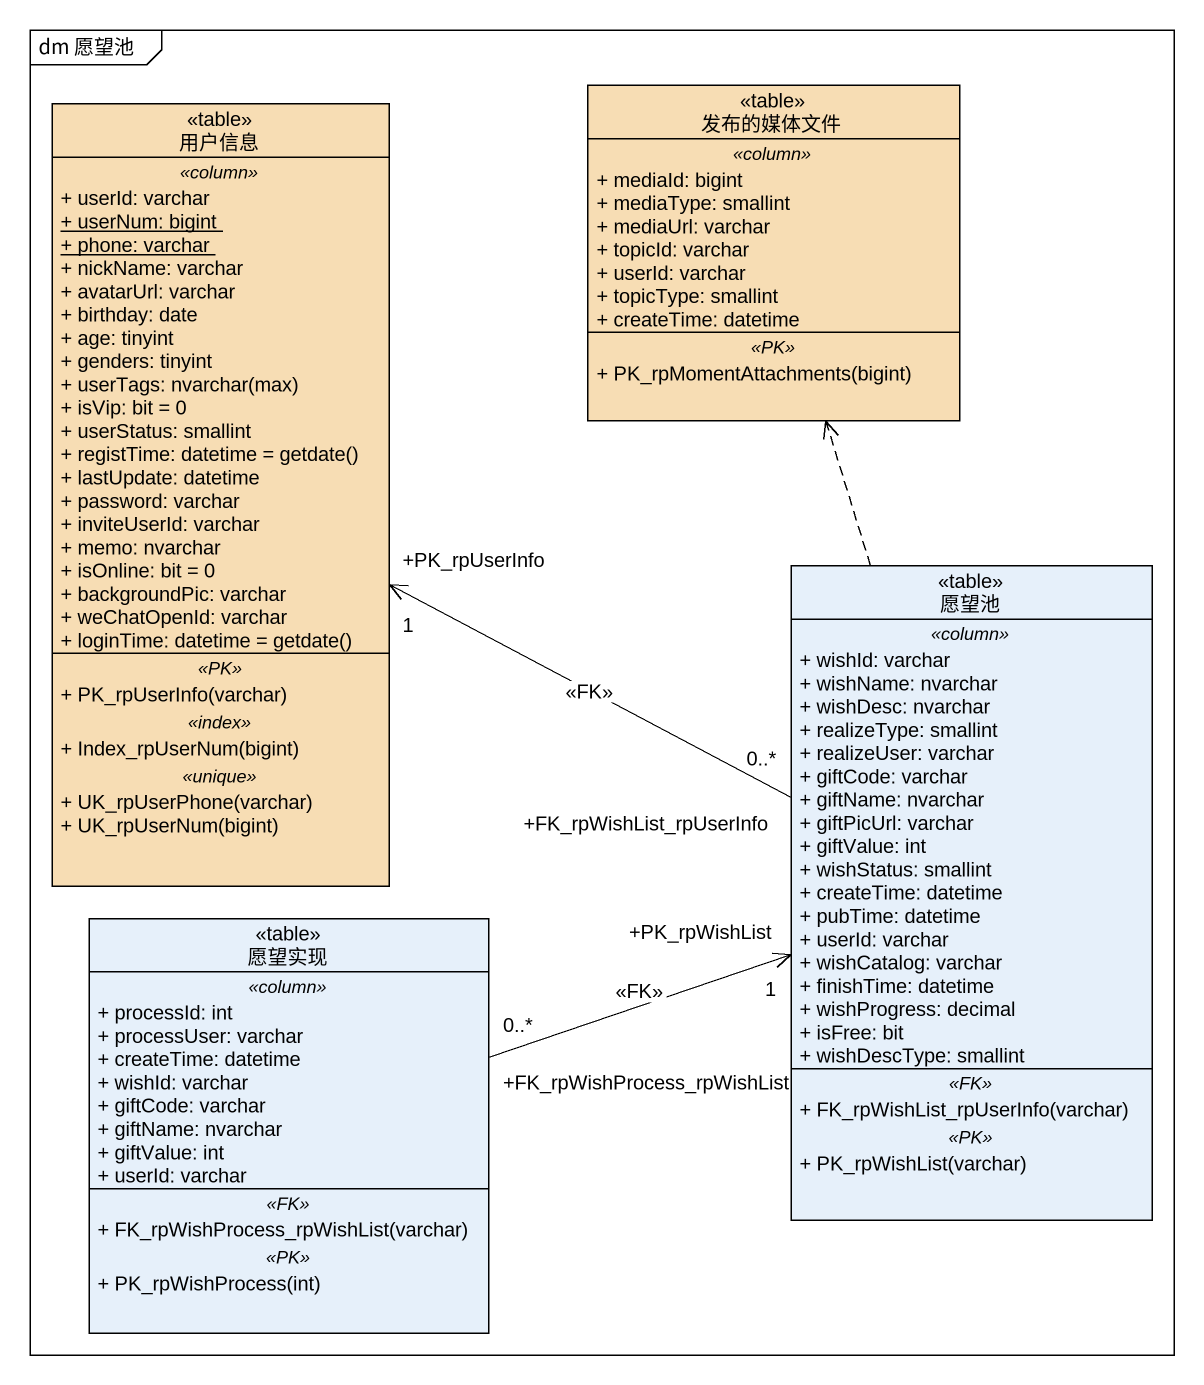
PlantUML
@startuml
mainframe dm 愿望池
hide circle
hide empty members
skinparam classAttributeIconSize 0
class 用户信息 <<table>> #F7DDB4 {
  .. <<column>> ..
  + userId: varchar
  {static} + userNum: bigint
  {static} + phone: varchar
  + nickName: varchar
  + avatarUrl: varchar
  + birthday: date
  + age: tinyint
  + genders: tinyint
  {field} + userTags: nvarchar(max)
  + isVip: bit = 0
  + userStatus: smallint
  {field} + registTime: datetime = getdate()
  + lastUpdate: datetime
  + password: varchar
  + inviteUserId: varchar
  + memo: nvarchar
  + isOnline: bit = 0
  + backgroundPic: varchar
  + weChatOpenId: varchar
  {field} + loginTime: datetime = getdate()
  .. <<PK>> ..
  + PK_rpUserInfo(varchar)
  .. <<index>> ..
  + Index_rpUserNum(bigint)
  .. <<unique>> ..
  + UK_rpUserPhone(varchar)
  + UK_rpUserNum(bigint)
}
class 发布的媒体文件 <<table>> #F7DDB4 {
  .. <<column>> ..
  + mediaId: bigint
  + mediaType: smallint
  + mediaUrl: varchar
  + topicId: varchar
  + userId: varchar
  + topicType: smallint
  + createTime: datetime
  .. <<PK>> ..
  + PK_rpMomentAttachments(bigint)
}
class 愿望池 <<table>> {
  .. <<column>> ..
  + wishId: varchar
  + wishName: nvarchar
  + wishDesc: nvarchar
  + realizeType: smallint
  + realizeUser: varchar
  + giftCode: varchar
  + giftName: nvarchar
  + giftPicUrl: varchar
  + giftValue: int
  + wishStatus: smallint
  + createTime: datetime
  + pubTime: datetime
  + userId: varchar
  + wishCatalog: varchar
  + finishTime: datetime
  + wishProgress: decimal
  + isFree: bit
  + wishDescType: smallint
  .. <<FK>> ..
  + FK_rpWishList_rpUserInfo(varchar)
  .. <<PK>> ..
  + PK_rpWishList(varchar)
}
class 愿望实现 <<table>> {
  .. <<column>> ..
  + processId: int
  + processUser: varchar
  + createTime: datetime
  + wishId: varchar
  + giftCode: varchar
  + giftName: nvarchar
  + giftValue: int
  + userId: varchar
  .. <<FK>> ..
  + FK_rpWishProcess_rpWishList(varchar)
  .. <<PK>> ..
  + PK_rpWishProcess(int)
}
愿望池 "+FK_rpWishList_rpUserInfo\n0..*" -left-> "+PK_rpUserInfo\n1" 用户信息 : <<FK>>
愿望池 .up.> 发布的媒体文件
愿望实现 "+FK_rpWishProcess_rpWishList\n0..*" -right-> "+PK_rpWishList\n1" 愿望池 : <<FK>>
@enduml
